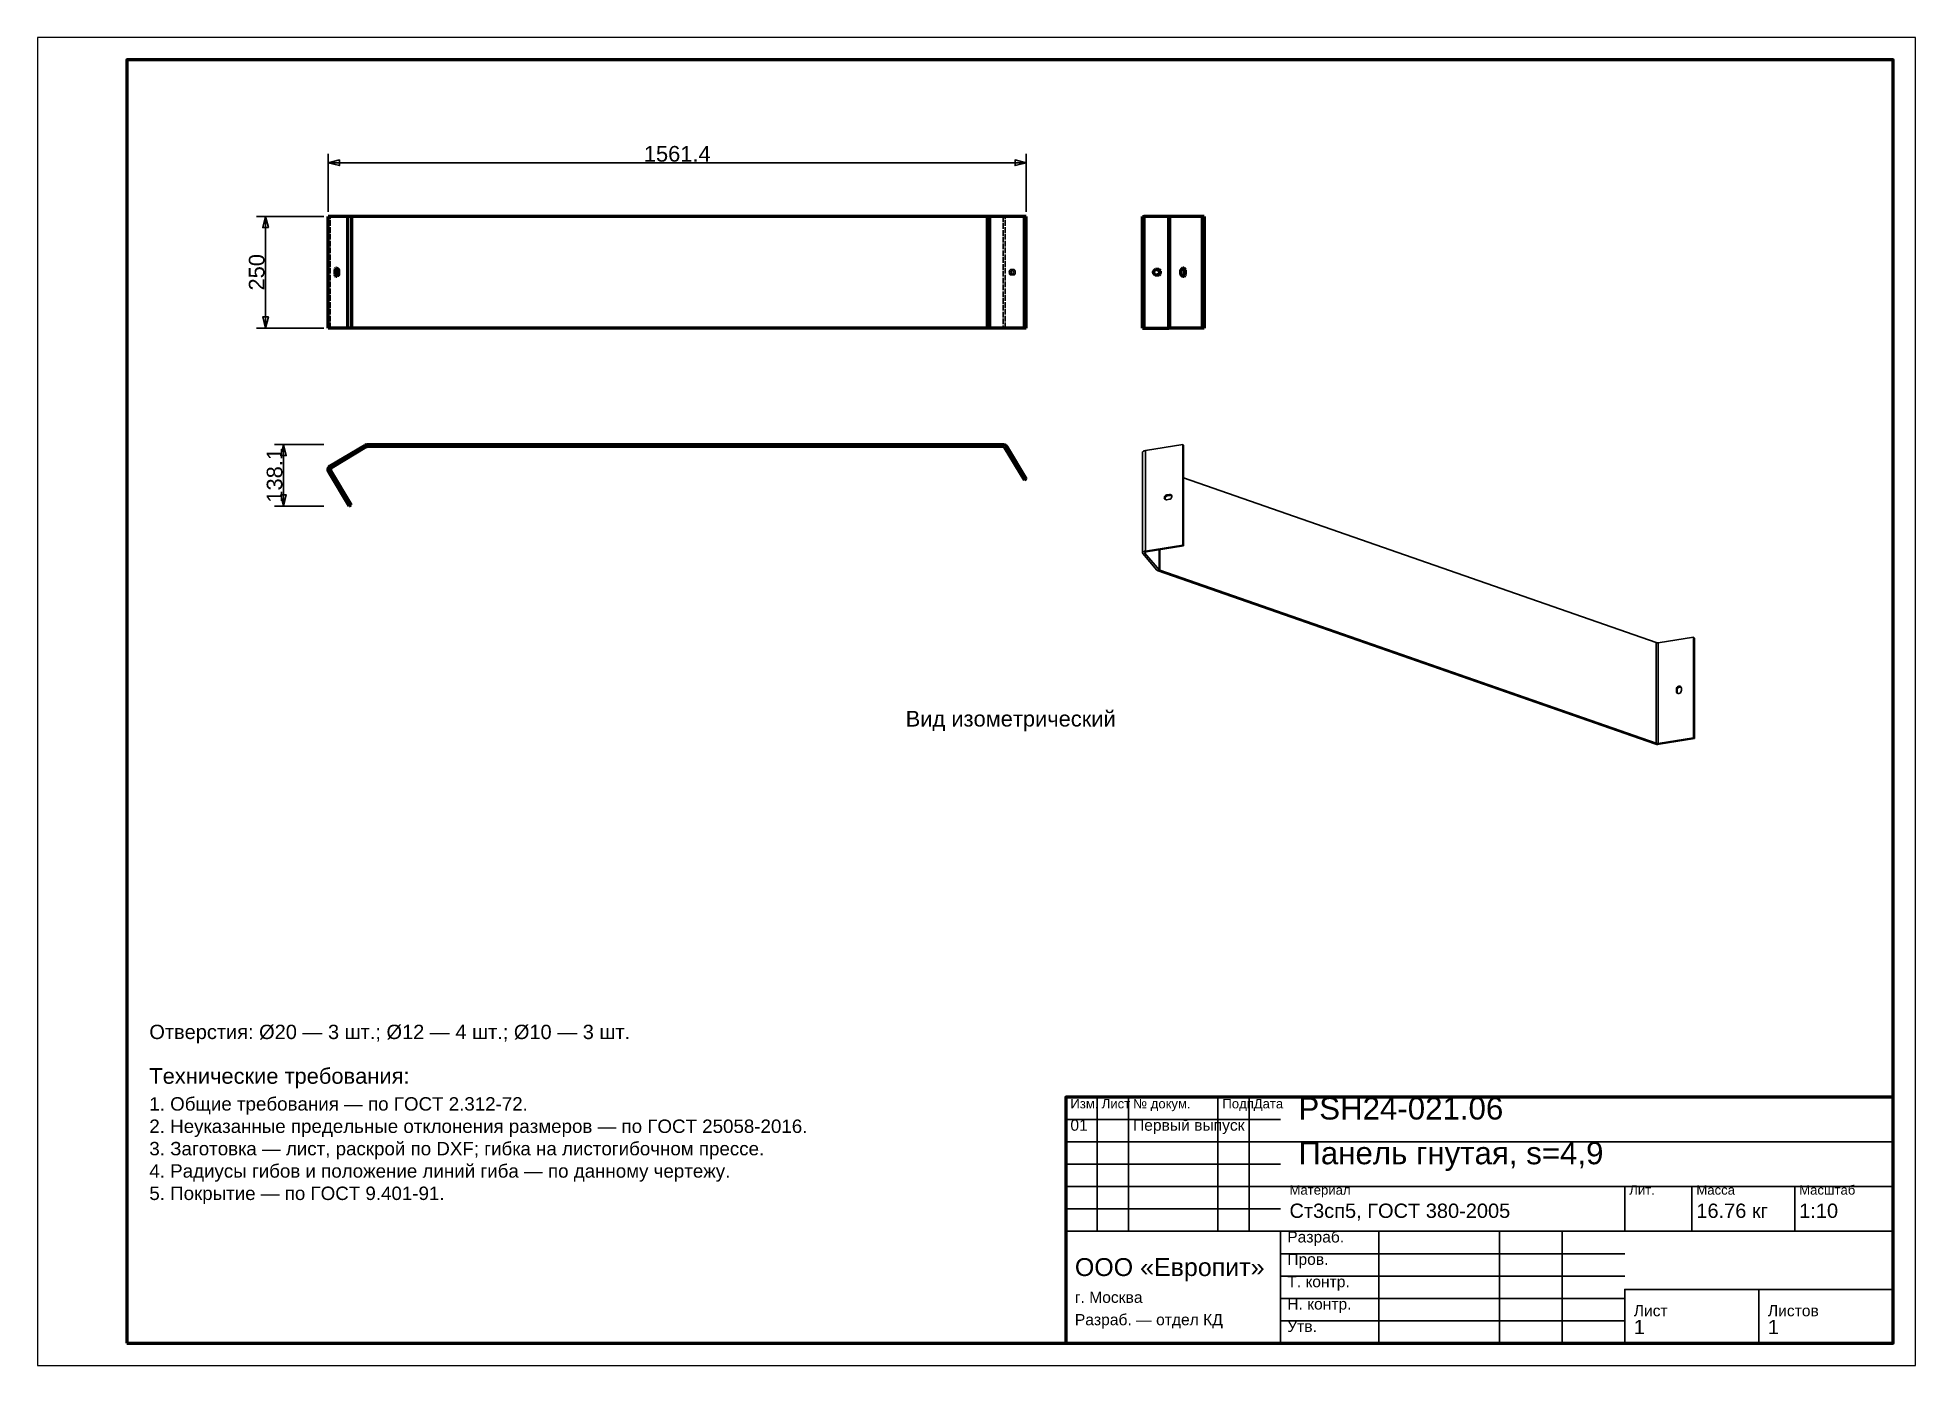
# Model space of a CAD drawing. Header units: millimetres. Extents: x 0 to 420, y 0 to 297.
import ezdxf
from ezdxf.enums import TextEntityAlignment as Align

# ---------------------------------------------------------------- set-up
doc = ezdxf.new("R2010")
doc.units = ezdxf.units.MM
doc.linetypes.add('DASHED', pattern=[1.524, 1.27, -0.254])
doc.styles.add('GOST', font='Arial')

msp = doc.modelspace()

# ---------------------------------------------------------------- linework, layer by layer
at = {"color": 7, "lineweight": 35}
for p, q in [((65, 258), (65, 271)), ((65, 269), (221.14, 269)), ((221.14, 258), (221.14, 271)), ((64, 257), (49, 257)), ((51, 232), (51, 257)), ((64, 232), (49, 232)), ((64, 206), (53, 206)), ((55, 192.19), (55, 206)), ((64, 192.19), (53, 192.19)), ((237, 30), (237, 60)), ((244, 30), (244, 60)), ((264, 30), (264, 60)), ((271, 30), (271, 60)), ((230, 55), (278, 55)), ((230, 50), (278, 50)), ((278, 50), (415, 50)), ((230, 45), (278, 45)), ((230, 40), (278, 40)), ((278, 40), (415, 40)), ((355, 30), (355, 40)), ((370, 30), (370, 40)), ((393, 30), (393, 40)), ((230, 35), (278, 35)), ((230, 30), (278, 30)), ((278, 30), (415, 30)), ((300, 5), (300, 30)), ((327, 5), (327, 30)), ((341, 5), (341, 30)), ((278, 25), (355, 25)), ((278, 20), (355, 20)), ((355, 17), (415, 17)), ((278, 15), (355, 15)), ((278, 10), (355, 10))]:
    msp.add_line(p, q, dxfattribs=at)
at = {"color": 1, "lineweight": 70}
for p, q in [((69.34, 257), (65, 257)), ((65, 232), (65, 257)), ((69.38, 257), (69.34, 257)), ((69.34, 257), (69.34, 232)), ((69.42, 257), (69.38, 257)), ((69.47, 257), (69.42, 257)), ((69.52, 257), (69.47, 257)), ((69.58, 257), (69.52, 257)), ((69.64, 257), (69.58, 257)), ((69.7, 257), (69.64, 257)), ((69.77, 257), (69.7, 257)), ((69.83, 257), (69.77, 257)), ((69.9, 257), (69.83, 257)), ((69.97, 257), (69.9, 257)), ((70.05, 257), (69.97, 257)), ((70.12, 257), (70.05, 257)), ((70.19, 257), (70.12, 257)), ((212.37, 257), (70.19, 257)), ((70.19, 257), (70.19, 232)), ((212.41, 257), (212.37, 257)), ((212.37, 257), (212.37, 232)), ((212.45, 257), (212.41, 257)), ((212.49, 257), (212.45, 257)), ((212.52, 257), (212.49, 257)), ((212.56, 257), (212.52, 257)), ((212.6, 257), (212.56, 257)), ((212.64, 257), (212.6, 257)), ((212.68, 257), (212.64, 257)), ((212.71, 257), (212.68, 257)), ((212.75, 257), (212.71, 257)), ((212.78, 257), (212.75, 257)), ((212.82, 257), (212.78, 257)), ((212.85, 257), (212.82, 257)), ((212.89, 257), (212.85, 257)), ((220.65, 257), (212.89, 257)), ((212.89, 257), (212.89, 232)), ((220.71, 257), (220.65, 257)), ((220.65, 257), (220.65, 232)), ((220.77, 257), (220.71, 257)), ((220.83, 257), (220.77, 257)), ((220.88, 257), (220.83, 257)), ((220.93, 257), (220.88, 257)), ((220.97, 257), (220.93, 257)), ((221.01, 257), (220.97, 257)), ((221.04, 257), (221.01, 257)), ((221.07, 257), (221.04, 257)), ((221.09, 257), (221.07, 257)), ((221.11, 257), (221.09, 257)), ((221.13, 257), (221.11, 257)), ((221.14, 257), (221.13, 257)), ((221.14, 257), (221.14, 257)), ((221.14, 232), (221.14, 257)), ((247.14, 257), (247.4, 257)), ((247.14, 232), (247.14, 257)), ((247.4, 257), (247.4, 232)), ((252.99, 257), (247.4, 257)), ((252.99, 232), (252.99, 257)), ((253.25, 257), (252.99, 257)), ((260.46, 257), (253.25, 257)), ((253.25, 232), (253.25, 257)), ((260.53, 257), (260.46, 257)), ((260.46, 257), (260.46, 232)), ((260.58, 257), (260.53, 257)), ((260.64, 257), (260.58, 257)), ((260.69, 257), (260.64, 257)), ((260.74, 257), (260.69, 257)), ((260.78, 257), (260.74, 257)), ((260.82, 257), (260.78, 257)), ((260.85, 257), (260.82, 257)), ((260.88, 257), (260.85, 257)), ((260.91, 257), (260.88, 257)), ((260.92, 257), (260.91, 257)), ((260.94, 257), (260.92, 257)), ((260.95, 257), (260.94, 257)), ((260.95, 257), (260.95, 257)), ((260.95, 257), (260.95, 232)), ((66.52, 245.03), (66.49, 244.8)), ((66.49, 244.8), (66.49, 244.2)), ((66.49, 244.8), (66.92, 244.8)), ((66.49, 244.2), (66.52, 243.97)), ((66.49, 244.2), (66.92, 244.2)), ((66.58, 245.22), (66.52, 245.03)), ((66.52, 243.97), (66.58, 243.78)), ((66.63, 245.3), (66.58, 245.22)), ((66.58, 243.78), (66.63, 243.7)), ((66.68, 245.35), (66.63, 245.3)), ((66.63, 243.7), (66.68, 243.65)), ((66.74, 245.39), (66.68, 245.35)), ((66.68, 243.65), (66.74, 243.61)), ((66.8, 245.4), (66.74, 245.39)), ((66.74, 243.61), (66.8, 243.6)), ((66.86, 245.39), (66.8, 245.4)), ((66.8, 243.6), (66.86, 243.61)), ((66.92, 245.35), (66.86, 245.39)), ((66.86, 243.61), (66.92, 243.65)), ((66.97, 245.3), (66.92, 245.35)), ((66.92, 244.8), (66.95, 245.03)), ((66.92, 244.2), (66.92, 244.8)), ((66.95, 243.97), (66.92, 244.2)), ((66.92, 243.65), (66.97, 243.7)), ((66.95, 245.03), (67.02, 245.23)), ((67.02, 243.77), (66.95, 243.97)), ((67.02, 245.22), (66.97, 245.3)), ((66.97, 243.7), (67.02, 243.78)), ((67.09, 245.03), (67.02, 245.22)), ((67.02, 243.78), (67.09, 243.97)), ((67.11, 244.8), (67.09, 245.03)), ((67.09, 243.97), (67.11, 244.2)), ((67.11, 244.2), (67.11, 244.8)), ((249.63, 244.62), (249.62, 244.5)), ((249.62, 244.5), (249.63, 244.38)), ((249.66, 244.73), (249.63, 244.62)), ((249.63, 244.38), (249.66, 244.27)), ((249.71, 244.83), (249.66, 244.73)), ((249.66, 244.27), (249.71, 244.17)), ((249.77, 244.92), (249.71, 244.83)), ((249.71, 244.17), (249.77, 244.08)), ((249.85, 245), (249.77, 244.92)), ((249.77, 244.08), (249.85, 244)), ((249.94, 245.05), (249.85, 245)), ((249.85, 244), (249.94, 243.95)), ((250.04, 245.09), (249.94, 245.05)), ((249.94, 243.95), (250.04, 243.91)), ((250.14, 245.1), (250.04, 245.09)), ((250.04, 243.91), (250.14, 243.9)), ((250.65, 245.1), (250.14, 245.1)), ((250.14, 243.9), (250.65, 243.9)), ((250.4, 245.1), (250.5, 245.09)), ((250.5, 243.91), (250.4, 243.9)), ((250.5, 245.09), (250.59, 245.05)), ((250.59, 243.95), (250.5, 243.91)), ((250.59, 245.05), (250.68, 245)), ((250.68, 244), (250.59, 243.95)), ((250.75, 245.09), (250.65, 245.1)), ((250.65, 243.9), (250.75, 243.91)), ((250.68, 245), (250.76, 244.92)), ((250.76, 244.08), (250.68, 244)), ((250.85, 245.05), (250.75, 245.09)), ((250.75, 243.91), (250.85, 243.95)), ((250.76, 244.92), (250.82, 244.83)), ((250.82, 244.17), (250.76, 244.08)), ((250.82, 244.83), (250.87, 244.73)), ((250.87, 244.27), (250.82, 244.17)), ((250.94, 245), (250.85, 245.05)), ((250.85, 243.95), (250.94, 244)), ((250.87, 244.73), (250.9, 244.62)), ((250.9, 244.38), (250.87, 244.27)), ((250.9, 244.62), (250.91, 244.5)), ((250.91, 244.5), (250.9, 244.38)), ((251.02, 244.92), (250.94, 245)), ((250.94, 244), (251.02, 244.08)), ((251.08, 244.83), (251.02, 244.92)), ((251.02, 244.08), (251.08, 244.17)), ((251.13, 244.73), (251.08, 244.83)), ((251.08, 244.17), (251.13, 244.27)), ((251.16, 244.62), (251.13, 244.73)), ((251.13, 244.27), (251.16, 244.38)), ((251.17, 244.5), (251.16, 244.62)), ((251.16, 244.38), (251.17, 244.5)), ((255.74, 244.92), (255.73, 244.8)), ((255.73, 244.8), (255.73, 244.2)), ((255.73, 244.2), (255.74, 244.08)), ((255.77, 245.03), (255.74, 244.92)), ((255.74, 244.08), (255.77, 243.97)), ((255.82, 245.13), (255.77, 245.03)), ((255.77, 243.97), (255.82, 243.87)), ((255.89, 245.22), (255.82, 245.13)), ((255.82, 243.87), (255.89, 243.78)), ((255.96, 245.3), (255.89, 245.22)), ((255.89, 243.78), (255.96, 243.7)), ((256.05, 245.35), (255.96, 245.3)), ((255.96, 243.7), (256.05, 243.65)), ((256.15, 245.39), (256.05, 245.35)), ((256.05, 243.65), (256.15, 243.61)), ((256.12, 245.38), (256.27, 245.3)), ((256.27, 243.7), (256.12, 243.62)), ((256.25, 245.4), (256.15, 245.39)), ((256.15, 243.61), (256.25, 243.6)), ((256.35, 245.39), (256.25, 245.4)), ((256.25, 243.6), (256.35, 243.61)), ((256.27, 245.3), (256.4, 245.17)), ((256.4, 243.83), (256.27, 243.7)), ((256.45, 245.35), (256.35, 245.39)), ((256.35, 243.61), (256.45, 243.65)), ((256.4, 245.17), (256.48, 244.99)), ((256.48, 244.01), (256.4, 243.83)), ((256.53, 245.3), (256.45, 245.35)), ((256.45, 243.65), (256.53, 243.7)), ((256.48, 244.99), (256.51, 244.8)), ((256.51, 244.2), (256.48, 244.01)), ((256.51, 244.8), (256.51, 244.2)), ((256.76, 244.8), (256.51, 244.8)), ((256.76, 244.2), (256.51, 244.2)), ((256.61, 245.22), (256.53, 245.3)), ((256.53, 243.7), (256.61, 243.78)), ((256.68, 245.13), (256.61, 245.22)), ((256.61, 243.78), (256.68, 243.87)), ((256.72, 245.03), (256.68, 245.13)), ((256.68, 243.87), (256.72, 243.97)), ((256.75, 244.92), (256.72, 245.03)), ((256.72, 243.97), (256.75, 244.08)), ((256.76, 244.8), (256.75, 244.92)), ((256.75, 244.08), (256.76, 244.2)), ((256.76, 244.2), (256.76, 244.8)), ((69.34, 232), (65, 232)), ((69.38, 232), (69.34, 232)), ((69.42, 232), (69.38, 232)), ((69.47, 232), (69.42, 232)), ((69.52, 232), (69.47, 232)), ((69.58, 232), (69.52, 232)), ((69.64, 232), (69.58, 232)), ((69.7, 232), (69.64, 232)), ((69.77, 232), (69.7, 232)), ((69.83, 232), (69.77, 232)), ((69.9, 232), (69.83, 232)), ((69.97, 232), (69.9, 232)), ((70.05, 232), (69.97, 232)), ((70.12, 232), (70.05, 232)), ((70.19, 232), (70.12, 232)), ((212.37, 232), (70.19, 232)), ((212.41, 232), (212.37, 232)), ((212.45, 232), (212.41, 232)), ((212.49, 232), (212.45, 232)), ((212.52, 232), (212.49, 232)), ((212.56, 232), (212.52, 232)), ((212.6, 232), (212.56, 232)), ((212.64, 232), (212.6, 232)), ((212.68, 232), (212.64, 232)), ((212.71, 232), (212.68, 232)), ((212.75, 232), (212.71, 232)), ((212.78, 232), (212.75, 232)), ((212.82, 232), (212.78, 232)), ((212.85, 232), (212.82, 232)), ((212.89, 232), (212.85, 232)), ((220.65, 232), (212.89, 232)), ((220.71, 232), (220.65, 232)), ((220.77, 232), (220.71, 232)), ((220.83, 232), (220.77, 232)), ((220.88, 232), (220.83, 232)), ((220.93, 232), (220.88, 232)), ((220.97, 232), (220.93, 232)), ((221.01, 232), (220.97, 232)), ((221.04, 232), (221.01, 232)), ((221.07, 232), (221.04, 232)), ((221.09, 232), (221.07, 232)), ((221.11, 232), (221.09, 232)), ((221.13, 232), (221.11, 232)), ((221.14, 232), (221.13, 232)), ((221.14, 232), (221.14, 232)), ((247.14, 232), (247.4, 232)), ((247.4, 232), (252.99, 232)), ((253.25, 232), (252.99, 232)), ((260.46, 232), (253.25, 232)), ((260.53, 232), (260.46, 232)), ((260.58, 232), (260.53, 232)), ((260.64, 232), (260.58, 232)), ((260.69, 232), (260.64, 232)), ((260.74, 232), (260.69, 232)), ((260.78, 232), (260.74, 232)), ((260.82, 232), (260.78, 232)), ((260.85, 232), (260.82, 232)), ((260.88, 232), (260.85, 232)), ((260.91, 232), (260.88, 232)), ((260.92, 232), (260.91, 232)), ((260.94, 232), (260.92, 232)), ((260.95, 232), (260.94, 232)), ((260.95, 232), (260.95, 232)), ((65.48, 201.19), (73.25, 205.86)), ((73.25, 205.86), (73.41, 205.94)), ((73.41, 205.94), (73.58, 205.98)), ((73.58, 205.98), (73.76, 206)), ((73.76, 206), (215.94, 206)), ((73.76, 205.5), (73.76, 206)), ((215.94, 206), (216.15, 205.98)), ((215.94, 205.5), (215.94, 206)), ((216.15, 205.98), (216.34, 205.92)), ((216.34, 205.92), (216.52, 205.82)), ((216.52, 205.82), (216.68, 205.68)), ((73.51, 205.43), (65.74, 200.76)), ((73.63, 205.48), (73.51, 205.43)), ((73.76, 205.5), (73.63, 205.48)), ((215.94, 205.5), (73.76, 205.5)), ((216.11, 205.47), (215.94, 205.5)), ((216.26, 205.39), (216.11, 205.47)), ((216.37, 205.26), (216.26, 205.39)), ((220.7, 198.04), (216.37, 205.26)), ((216.68, 205.68), (216.8, 205.52)), ((216.8, 205.52), (221.13, 198.3)), ((65, 200.46), (65.06, 200.68)), ((65, 200.24), (65, 200.46)), ((65.05, 200.02), (65, 200.24)), ((65.14, 199.82), (65.05, 200.02)), ((65.06, 200.68), (65.16, 200.88)), ((69.72, 192.19), (65.14, 199.82)), ((65.16, 200.88), (65.3, 201.05)), ((65.3, 201.05), (65.48, 201.19)), ((65.54, 200.53), (65.5, 200.38)), ((65.5, 200.38), (65.51, 200.22)), ((65.51, 200.22), (65.57, 200.08)), ((65.62, 200.66), (65.54, 200.53)), ((65.57, 200.08), (70.15, 192.45)), ((65.74, 200.76), (65.62, 200.66)), ((221.13, 198.3), (220.7, 198.04)), ((69.72, 192.19), (70.15, 192.45))]:
    msp.add_line(p, q, dxfattribs=at)
at = {"color": 5, "linetype": 'DASHED', "lineweight": 35}
for p, q in [((65, 257), (65.43, 257)), ((65.43, 257), (69.76, 257)), ((65.43, 232), (65.43, 257)), ((69.76, 257), (69.34, 257)), ((69.76, 257), (69.78, 257)), ((69.78, 257), (69.81, 257)), ((69.81, 257), (69.83, 257)), ((69.83, 257), (69.86, 257)), ((69.86, 257), (69.88, 257)), ((69.88, 257), (69.91, 257)), ((69.91, 257), (69.95, 257)), ((69.95, 257), (69.98, 257)), ((69.98, 257), (70.01, 257)), ((70.01, 257), (70.05, 257)), ((70.05, 257), (70.08, 257)), ((70.08, 257), (70.12, 257)), ((70.12, 257), (70.16, 257)), ((70.16, 257), (70.19, 257)), ((70.19, 257), (212.37, 257)), ((212.37, 257), (212.39, 257)), ((212.39, 257), (212.41, 257)), ((212.41, 257), (212.43, 257)), ((212.43, 257), (212.45, 257)), ((212.45, 257), (212.47, 257)), ((212.47, 257), (212.49, 257)), ((212.49, 257), (212.5, 257)), ((212.5, 257), (212.52, 257)), ((212.52, 257), (212.54, 257)), ((212.54, 257), (212.56, 257)), ((212.56, 257), (212.58, 257)), ((212.58, 257), (212.59, 257)), ((212.59, 257), (212.61, 257)), ((212.61, 257), (212.63, 257)), ((212.63, 257), (212.89, 257)), ((212.63, 257), (220.4, 257)), ((215.98, 257), (215.98, 232)), ((220.57, 257), (215.98, 257)), ((216.41, 257), (215.98, 257)), ((216.41, 257), (221, 257)), ((216.41, 232), (216.41, 257)), ((220.4, 257), (220.65, 257)), ((220.4, 257), (220.43, 257)), ((220.43, 257), (220.46, 257)), ((220.46, 257), (220.48, 257)), ((220.48, 257), (220.51, 257)), ((220.51, 257), (220.53, 257)), ((220.53, 257), (220.55, 257)), ((220.55, 257), (220.57, 257)), ((220.57, 257), (220.59, 257)), ((220.58, 257), (220.57, 257)), ((220.57, 257), (221, 257)), ((220.59, 257), (220.58, 257)), ((220.59, 257), (220.6, 257)), ((220.6, 257), (220.59, 257)), ((220.59, 257), (220.59, 257)), ((220.6, 257), (220.62, 257)), ((220.61, 257), (220.6, 257)), ((220.62, 257), (220.61, 257)), ((220.61, 257), (220.61, 257)), ((220.62, 257), (220.63, 257)), ((220.63, 257), (220.62, 257)), ((220.62, 257), (220.62, 257)), ((220.63, 257), (220.63, 257)), ((220.63, 257), (220.64, 257)), ((220.64, 257), (220.63, 257)), ((220.63, 257), (220.63, 257)), ((220.63, 257), (220.63, 257)), ((220.64, 257), (220.64, 257)), ((220.64, 257), (220.64, 257)), ((220.64, 257), (220.64, 257)), ((221, 257), (221.01, 257)), ((221.01, 257), (221.03, 257)), ((221.03, 257), (221.05, 257)), ((221.05, 257), (221.06, 257)), ((221.06, 257), (221.08, 257)), ((221.08, 257), (221.09, 257)), ((221.09, 257), (221.1, 257)), ((221.1, 257), (221.11, 257)), ((221.11, 257), (221.12, 257)), ((221.12, 257), (221.13, 257)), ((221.13, 257), (221.13, 257)), ((221.13, 257), (221.13, 257)), ((221.13, 257), (221.14, 257)), ((221.14, 257), (221.14, 257)), ((247.14, 257), (254.77, 257)), ((252.99, 257), (260.21, 257)), ((255.02, 257), (252.99, 257)), ((254.77, 257), (254.87, 257)), ((255.02, 257), (254.77, 257)), ((254.87, 257), (254.97, 257)), ((254.97, 257), (255.08, 257)), ((255.07, 257), (255.02, 257)), ((255.13, 257), (255.07, 257)), ((255.08, 257), (255.19, 257)), ((255.18, 257), (255.13, 257)), ((255.24, 257), (255.18, 257)), ((255.19, 257), (255.3, 257)), ((255.29, 257), (255.24, 257)), ((255.35, 257), (255.29, 257)), ((255.3, 257), (255.41, 257)), ((255.4, 257), (255.35, 257)), ((255.46, 257), (255.4, 257)), ((255.41, 257), (255.52, 257)), ((255.51, 257), (255.46, 257)), ((255.56, 257), (255.51, 257)), ((255.52, 257), (255.63, 257)), ((255.6, 257), (255.56, 257)), ((255.64, 257), (255.6, 257)), ((255.63, 257), (255.73, 257)), ((255.68, 257), (255.64, 257)), ((255.71, 257), (255.68, 257)), ((260.38, 257), (255.71, 257)), ((255.71, 257), (256.14, 257)), ((255.73, 257), (255.83, 257)), ((255.83, 257), (255.92, 257)), ((255.92, 257), (256, 257)), ((256, 257), (256.08, 257)), ((256.08, 257), (256.14, 257)), ((256.14, 257), (260.81, 257)), ((260.21, 257), (260.46, 257)), ((260.21, 257), (260.24, 257)), ((260.24, 257), (260.27, 257)), ((260.27, 257), (260.29, 257)), ((260.29, 257), (260.32, 257)), ((260.32, 257), (260.34, 257)), ((260.34, 257), (260.36, 257)), ((260.36, 257), (260.38, 257)), ((260.38, 257), (260.4, 257)), ((260.39, 257), (260.38, 257)), ((260.38, 257), (260.81, 257)), ((260.4, 257), (260.39, 257)), ((260.4, 257), (260.42, 257)), ((260.41, 257), (260.4, 257)), ((260.4, 257), (260.4, 257)), ((260.42, 257), (260.41, 257)), ((260.42, 257), (260.43, 257)), ((260.43, 257), (260.42, 257)), ((260.42, 257), (260.42, 257)), ((260.43, 257), (260.44, 257)), ((260.44, 257), (260.43, 257)), ((260.44, 257), (260.44, 257)), ((260.44, 257), (260.45, 257)), ((260.45, 257), (260.44, 257)), ((260.44, 257), (260.44, 257)), ((260.44, 257), (260.44, 257)), ((260.45, 257), (260.45, 257)), ((260.45, 257), (260.95, 257)), ((260.45, 232), (260.45, 257)), ((260.45, 232), (260.45, 257)), ((260.45, 257), (260.95, 257)), ((260.45, 257), (260.45, 257)), ((260.45, 257), (260.45, 257)), ((260.45, 257), (260.45, 257)), ((260.81, 257), (260.83, 257)), ((260.83, 257), (260.84, 257)), ((260.84, 257), (260.86, 257)), ((260.86, 257), (260.87, 257)), ((260.87, 257), (260.89, 257)), ((260.89, 257), (260.9, 257)), ((260.9, 257), (260.91, 257)), ((260.91, 257), (260.92, 257)), ((260.92, 257), (260.93, 257)), ((260.93, 257), (260.94, 257)), ((260.94, 257), (260.94, 257)), ((260.94, 257), (260.95, 257)), ((260.95, 257), (260.95, 232)), ((260.95, 257), (260.95, 257)), ((260.95, 257), (260.95, 257)), ((67.02, 245.23), (67.06, 245.3)), ((67.06, 243.7), (67.02, 243.77)), ((67.06, 245.3), (67.12, 245.36)), ((67.12, 243.64), (67.06, 243.7)), ((67.12, 245.36), (67.17, 245.39)), ((67.17, 243.61), (67.12, 243.64)), ((67.17, 245.39), (67.23, 245.4)), ((67.23, 243.6), (67.17, 243.61)), ((67.23, 245.4), (67.29, 245.39)), ((67.29, 243.61), (67.23, 243.6)), ((67.29, 245.39), (67.35, 245.35)), ((67.35, 243.65), (67.29, 243.61)), ((67.35, 245.35), (67.4, 245.3)), ((67.4, 243.7), (67.35, 243.65)), ((67.4, 245.3), (67.45, 245.22)), ((67.45, 243.78), (67.4, 243.7)), ((67.45, 245.22), (67.52, 245.03)), ((67.52, 243.97), (67.45, 243.78)), ((67.52, 245.03), (67.54, 244.8)), ((67.54, 244.2), (67.52, 243.97)), ((67.54, 244.8), (67.54, 244.2)), ((217.35, 244.73), (217.32, 244.5)), ((217.32, 244.5), (217.35, 244.27)), ((217.41, 244.92), (217.35, 244.73)), ((217.35, 244.27), (217.41, 244.08)), ((217.46, 245), (217.41, 244.92)), ((217.41, 244.08), (217.46, 244)), ((217.51, 245.05), (217.46, 245)), ((217.46, 244), (217.51, 243.95)), ((217.57, 245.09), (217.51, 245.05)), ((217.51, 243.95), (217.57, 243.91)), ((217.63, 245.1), (217.57, 245.09)), ((217.57, 243.91), (217.63, 243.9)), ((218.06, 245.1), (217.63, 245.1)), ((217.94, 245.1), (217.63, 245.1)), ((218.06, 243.9), (217.63, 243.9)), ((217.63, 243.9), (217.94, 243.9)), ((217.75, 244.5), (217.77, 244.73)), ((217.77, 244.27), (217.75, 244.5)), ((217.77, 244.73), (217.84, 244.92)), ((217.84, 244.08), (217.77, 244.27)), ((217.84, 244.92), (217.89, 245)), ((217.89, 244), (217.84, 244.08)), ((217.89, 245), (217.94, 245.05)), ((217.94, 243.95), (217.89, 244)), ((218, 245.09), (217.94, 245.1)), ((218.37, 245.1), (217.94, 245.1)), ((217.94, 245.05), (218, 245.09)), ((218, 243.91), (217.94, 243.95)), ((217.94, 243.9), (218, 243.91)), ((218.37, 243.9), (217.94, 243.9)), ((218, 245.09), (218.06, 245.1)), ((218.06, 245.05), (218, 245.09)), ((218, 243.91), (218.06, 243.95)), ((218.06, 243.9), (218, 243.91)), ((218.06, 245.1), (218.37, 245.1)), ((218.11, 245), (218.06, 245.05)), ((218.06, 243.95), (218.11, 244)), ((218.37, 243.9), (218.06, 243.9)), ((218.16, 244.92), (218.11, 245)), ((218.11, 244), (218.16, 244.08)), ((218.23, 244.73), (218.16, 244.92)), ((218.16, 244.08), (218.23, 244.27)), ((218.25, 244.5), (218.23, 244.73)), ((218.23, 244.27), (218.25, 244.5)), ((218.37, 245.1), (218.43, 245.09)), ((218.43, 243.91), (218.37, 243.9)), ((218.43, 245.09), (218.49, 245.05)), ((218.49, 243.95), (218.43, 243.91)), ((218.49, 245.05), (218.54, 245)), ((218.54, 244), (218.49, 243.95)), ((218.54, 245), (218.59, 244.92)), ((218.59, 244.08), (218.54, 244)), ((218.59, 244.92), (218.65, 244.73)), ((218.65, 244.27), (218.59, 244.08)), ((218.65, 244.73), (218.68, 244.5)), ((218.68, 244.5), (218.65, 244.27)), ((249.37, 244.5), (249.38, 244.62)), ((249.38, 244.38), (249.37, 244.5)), ((249.38, 244.62), (249.41, 244.73)), ((249.41, 244.27), (249.38, 244.38)), ((249.41, 244.73), (249.45, 244.83)), ((249.45, 244.17), (249.41, 244.27)), ((249.45, 244.83), (249.52, 244.92)), ((249.52, 244.08), (249.45, 244.17)), ((249.52, 244.92), (249.6, 245)), ((249.6, 244), (249.52, 244.08)), ((249.6, 245), (249.68, 245.05)), ((249.68, 243.95), (249.6, 244)), ((249.68, 245.05), (249.78, 245.09)), ((249.78, 243.91), (249.68, 243.95)), ((249.78, 245.09), (249.88, 245.1)), ((249.88, 243.9), (249.78, 243.91)), ((249.88, 245.1), (250.14, 245.1)), ((249.88, 245.1), (250.4, 245.1)), ((249.88, 243.9), (250.14, 243.9)), ((250.4, 243.9), (249.88, 243.9)), ((250.4, 245.1), (250.65, 245.1)), ((250.4, 243.9), (250.65, 243.9)), ((255.48, 244.8), (255.49, 244.92)), ((255.48, 244.2), (255.48, 244.8)), ((255.49, 244.08), (255.48, 244.2)), ((255.49, 244.92), (255.52, 245.03)), ((255.52, 243.97), (255.49, 244.08)), ((255.52, 245.03), (255.56, 245.13)), ((255.56, 243.87), (255.52, 243.97)), ((255.56, 245.13), (255.63, 245.22)), ((255.63, 243.78), (255.56, 243.87)), ((255.63, 245.22), (255.71, 245.3)), ((255.71, 243.7), (255.63, 243.78)), ((255.71, 245.3), (255.79, 245.35)), ((255.79, 243.65), (255.71, 243.7)), ((255.79, 245.35), (255.89, 245.39)), ((255.89, 243.61), (255.79, 243.65)), ((255.89, 245.39), (255.99, 245.4)), ((255.99, 243.6), (255.89, 243.61)), ((255.99, 245.4), (256.12, 245.38)), ((256.12, 243.62), (255.99, 243.6)), ((65, 232), (65.43, 232)), ((69.76, 232), (65.43, 232)), ((69.34, 232), (69.76, 232)), ((69.78, 232), (69.76, 232)), ((69.81, 232), (69.78, 232)), ((69.83, 232), (69.81, 232)), ((69.86, 232), (69.83, 232)), ((69.88, 232), (69.86, 232)), ((69.91, 232), (69.88, 232)), ((69.95, 232), (69.91, 232)), ((69.98, 232), (69.95, 232)), ((70.01, 232), (69.98, 232)), ((70.05, 232), (70.01, 232)), ((70.08, 232), (70.05, 232)), ((70.12, 232), (70.08, 232)), ((70.16, 232), (70.12, 232)), ((70.19, 232), (70.16, 232)), ((212.37, 232), (70.19, 232)), ((212.39, 232), (212.37, 232)), ((212.41, 232), (212.39, 232)), ((212.43, 232), (212.41, 232)), ((212.45, 232), (212.43, 232)), ((212.47, 232), (212.45, 232)), ((212.49, 232), (212.47, 232)), ((212.5, 232), (212.49, 232)), ((212.52, 232), (212.5, 232)), ((212.54, 232), (212.52, 232)), ((212.56, 232), (212.54, 232)), ((212.58, 232), (212.56, 232)), ((212.59, 232), (212.58, 232)), ((212.61, 232), (212.59, 232)), ((212.63, 232), (212.61, 232)), ((220.4, 232), (212.63, 232)), ((212.89, 232), (212.63, 232)), ((215.98, 232), (220.57, 232)), ((216.41, 232), (215.98, 232)), ((216.41, 232), (221, 232)), ((220.65, 232), (220.4, 232)), ((220.43, 232), (220.4, 232)), ((220.46, 232), (220.43, 232)), ((220.48, 232), (220.46, 232)), ((220.51, 232), (220.48, 232)), ((220.53, 232), (220.51, 232)), ((220.55, 232), (220.53, 232)), ((220.57, 232), (220.55, 232)), ((221, 232), (220.57, 232)), ((220.57, 232), (220.58, 232)), ((220.59, 232), (220.57, 232)), ((220.58, 232), (220.59, 232)), ((220.59, 232), (220.59, 232)), ((220.59, 232), (220.6, 232)), ((220.6, 232), (220.59, 232)), ((220.6, 232), (220.61, 232)), ((220.62, 232), (220.6, 232)), ((220.61, 232), (220.61, 232)), ((220.61, 232), (220.62, 232)), ((220.62, 232), (220.62, 232)), ((220.62, 232), (220.63, 232)), ((220.63, 232), (220.62, 232)), ((220.63, 232), (220.63, 232)), ((220.63, 232), (220.63, 232)), ((220.63, 232), (220.64, 232)), ((220.64, 232), (220.63, 232)), ((220.63, 232), (220.63, 232)), ((220.64, 232), (220.64, 232)), ((220.64, 232), (220.64, 232)), ((220.64, 232), (220.64, 232)), ((221, 232), (221.01, 232)), ((221.01, 232), (221.03, 232)), ((221.03, 232), (221.05, 232)), ((221.05, 232), (221.06, 232)), ((221.06, 232), (221.08, 232)), ((221.08, 232), (221.09, 232)), ((221.09, 232), (221.1, 232)), ((221.1, 232), (221.11, 232)), ((221.11, 232), (221.12, 232)), ((221.12, 232), (221.13, 232)), ((221.13, 232), (221.13, 232)), ((221.13, 232), (221.13, 232)), ((221.13, 232), (221.14, 232)), ((221.14, 232), (221.14, 232)), ((247.14, 232), (254.77, 232)), ((260.21, 232), (252.99, 232)), ((252.99, 232), (255.02, 232)), ((254.77, 232), (254.87, 232)), ((254.77, 232), (255.02, 232)), ((254.87, 232), (254.97, 232)), ((254.97, 232), (255.08, 232)), ((255.02, 232), (255.07, 232)), ((255.07, 232), (255.13, 232)), ((255.08, 232), (255.19, 232)), ((255.13, 232), (255.18, 232)), ((255.18, 232), (255.24, 232)), ((255.19, 232), (255.3, 232)), ((255.24, 232), (255.29, 232)), ((255.29, 232), (255.35, 232)), ((255.3, 232), (255.41, 232)), ((255.35, 232), (255.4, 232)), ((255.4, 232), (255.46, 232)), ((255.41, 232), (255.52, 232)), ((255.46, 232), (255.51, 232)), ((255.51, 232), (255.56, 232)), ((255.52, 232), (255.63, 232)), ((255.56, 232), (255.6, 232)), ((255.6, 232), (255.64, 232)), ((255.63, 232), (255.73, 232)), ((255.64, 232), (255.68, 232)), ((255.68, 232), (255.71, 232)), ((255.71, 232), (260.38, 232)), ((256.14, 232), (255.71, 232)), ((255.73, 232), (255.83, 232)), ((255.83, 232), (255.92, 232)), ((255.92, 232), (256, 232)), ((256, 232), (256.08, 232)), ((256.08, 232), (256.14, 232)), ((256.14, 232), (260.81, 232)), ((260.46, 232), (260.21, 232)), ((260.24, 232), (260.21, 232)), ((260.27, 232), (260.24, 232)), ((260.29, 232), (260.27, 232)), ((260.32, 232), (260.29, 232)), ((260.34, 232), (260.32, 232)), ((260.36, 232), (260.34, 232)), ((260.38, 232), (260.36, 232)), ((260.4, 232), (260.38, 232)), ((260.81, 232), (260.38, 232)), ((260.38, 232), (260.39, 232)), ((260.39, 232), (260.4, 232)), ((260.42, 232), (260.4, 232)), ((260.4, 232), (260.4, 232)), ((260.4, 232), (260.41, 232)), ((260.41, 232), (260.42, 232)), ((260.43, 232), (260.42, 232)), ((260.42, 232), (260.42, 232)), ((260.42, 232), (260.43, 232)), ((260.44, 232), (260.43, 232)), ((260.43, 232), (260.44, 232)), ((260.45, 232), (260.44, 232)), ((260.44, 232), (260.44, 232)), ((260.44, 232), (260.44, 232)), ((260.44, 232), (260.44, 232)), ((260.44, 232), (260.45, 232)), ((260.95, 232), (260.45, 232)), ((260.95, 232), (260.45, 232)), ((260.45, 232), (260.45, 232)), ((260.45, 232), (260.45, 232)), ((260.45, 232), (260.45, 232)), ((260.45, 232), (260.45, 232)), ((260.81, 232), (260.83, 232)), ((260.83, 232), (260.84, 232)), ((260.84, 232), (260.86, 232)), ((260.86, 232), (260.87, 232)), ((260.87, 232), (260.89, 232)), ((260.89, 232), (260.9, 232)), ((260.9, 232), (260.91, 232)), ((260.91, 232), (260.92, 232)), ((260.92, 232), (260.93, 232)), ((260.93, 232), (260.94, 232)), ((260.94, 232), (260.94, 232)), ((260.94, 232), (260.95, 232)), ((260.95, 232), (260.95, 232)), ((260.95, 232), (260.95, 232)), ((65.48, 201.19), (73.25, 205.86)), ((73.25, 205.86), (73.41, 205.94)), ((73.41, 205.94), (73.58, 205.98)), ((73.58, 205.98), (73.76, 206)), ((73.76, 206), (215.94, 206)), ((215.94, 206), (216.15, 205.98)), ((216.15, 205.98), (216.34, 205.92)), ((216.34, 205.92), (216.52, 205.82)), ((216.52, 205.82), (216.68, 205.68)), ((65.74, 200.76), (73.51, 205.43)), ((73.51, 205.43), (73.63, 205.48)), ((73.63, 205.48), (73.76, 205.5)), ((73.76, 205.5), (215.94, 205.5)), ((215.94, 205.5), (216.11, 205.47)), ((216.11, 205.47), (216.26, 205.39)), ((216.26, 205.39), (216.37, 205.26)), ((216.37, 205.26), (220.7, 198.04)), ((216.68, 205.68), (216.8, 205.52)), ((216.8, 205.52), (221.13, 198.3)), ((219.02, 201.81), (218.59, 201.56)), ((219.02, 201.81), (218.59, 201.56)), ((219.03, 201.8), (219.02, 201.81)), ((219.02, 201.81), (219.03, 201.8)), ((219.05, 201.76), (219.03, 201.8)), ((219.03, 201.8), (219.05, 201.76)), ((219.09, 201.7), (219.05, 201.76)), ((219.05, 201.76), (219.09, 201.7)), ((219.14, 201.62), (219.09, 201.7)), ((219.09, 201.7), (219.14, 201.62)), ((219.2, 201.52), (219.14, 201.62)), ((219.14, 201.62), (219.2, 201.52)), ((65, 200.46), (65.06, 200.68)), ((65, 200.24), (65, 200.46)), ((65.05, 200.02), (65, 200.24)), ((65.14, 199.82), (65.05, 200.02)), ((65.06, 200.68), (65.16, 200.88)), ((69.72, 192.19), (65.14, 199.82)), ((65.16, 200.88), (65.3, 201.05)), ((65.3, 201.05), (65.48, 201.19)), ((65.5, 200.38), (65.54, 200.53)), ((65.51, 200.22), (65.5, 200.38)), ((65.57, 200.08), (65.51, 200.22)), ((65.54, 200.53), (65.62, 200.66)), ((70.15, 192.45), (65.57, 200.08)), ((65.62, 200.66), (65.74, 200.76)), ((218.59, 201.56), (218.6, 201.54)), ((218.6, 201.54), (218.59, 201.56)), ((218.6, 201.54), (218.62, 201.51)), ((218.62, 201.51), (218.6, 201.54)), ((218.62, 201.51), (218.66, 201.44)), ((218.66, 201.44), (218.62, 201.51)), ((218.66, 201.44), (218.71, 201.36)), ((218.71, 201.36), (218.66, 201.44)), ((218.71, 201.36), (218.77, 201.27)), ((218.77, 201.27), (218.71, 201.36)), ((218.77, 201.27), (218.83, 201.16)), ((218.83, 201.16), (218.77, 201.27)), ((218.83, 201.16), (218.9, 201.04)), ((218.9, 201.04), (218.83, 201.16)), ((218.9, 201.04), (218.97, 200.93)), ((218.97, 200.93), (218.9, 201.04)), ((218.97, 200.93), (219.04, 200.82)), ((219.04, 200.82), (218.97, 200.93)), ((219.04, 200.82), (219.1, 200.72)), ((219.1, 200.72), (219.04, 200.82)), ((219.1, 200.72), (219.14, 200.64)), ((219.14, 200.64), (219.1, 200.72)), ((219.14, 200.64), (219.18, 200.58)), ((219.18, 200.58), (219.14, 200.64)), ((219.18, 200.58), (219.2, 200.54)), ((219.2, 200.54), (219.18, 200.58)), ((219.26, 201.41), (219.2, 201.52)), ((219.2, 201.52), (219.26, 201.41)), ((219.2, 200.54), (219.21, 200.53)), ((219.21, 200.53), (219.2, 200.54)), ((219.64, 200.79), (219.21, 200.53)), ((219.64, 200.79), (219.21, 200.53)), ((219.33, 201.3), (219.26, 201.41)), ((219.26, 201.41), (219.33, 201.3)), ((219.4, 201.19), (219.33, 201.3)), ((219.33, 201.3), (219.4, 201.19)), ((219.47, 201.08), (219.4, 201.19)), ((219.4, 201.19), (219.47, 201.08)), ((219.52, 200.98), (219.47, 201.08)), ((219.47, 201.08), (219.52, 200.98)), ((219.57, 200.9), (219.52, 200.98)), ((219.52, 200.98), (219.57, 200.9)), ((219.61, 200.84), (219.57, 200.9)), ((219.57, 200.9), (219.61, 200.84)), ((219.63, 200.8), (219.61, 200.84)), ((219.61, 200.84), (219.63, 200.8)), ((219.64, 200.79), (219.63, 200.8)), ((219.63, 200.8), (219.64, 200.79)), ((221.13, 198.3), (220.7, 198.04)), ((67.46, 195.95), (67.46, 195.96)), ((67.46, 195.96), (67.46, 195.96)), ((67.46, 195.96), (67.46, 195.96)), ((67.46, 195.96), (67.46, 195.95)), ((67.47, 195.93), (67.46, 195.95)), ((67.46, 195.95), (67.47, 195.93)), ((67.49, 195.91), (67.47, 195.93)), ((67.47, 195.93), (67.49, 195.91)), ((67.5, 195.88), (67.49, 195.91)), ((67.49, 195.91), (67.5, 195.88)), ((67.52, 195.85), (67.5, 195.88)), ((67.5, 195.88), (67.52, 195.85)), ((67.55, 195.81), (67.52, 195.85)), ((67.52, 195.85), (67.55, 195.81)), ((67.57, 195.77), (67.55, 195.81)), ((67.55, 195.81), (67.57, 195.77)), ((67.6, 195.72), (67.57, 195.77)), ((67.57, 195.77), (67.6, 195.72)), ((67.63, 195.67), (67.6, 195.72)), ((67.6, 195.72), (67.63, 195.67)), ((67.66, 195.62), (67.63, 195.67)), ((67.63, 195.67), (67.66, 195.62)), ((67.7, 195.56), (67.66, 195.62)), ((67.66, 195.62), (67.7, 195.56)), ((67.73, 195.5), (67.7, 195.56)), ((67.7, 195.56), (67.73, 195.5)), ((67.77, 195.45), (67.73, 195.5)), ((67.73, 195.5), (67.77, 195.45)), ((67.77, 195.45), (68.07, 194.93)), ((68.07, 194.93), (67.77, 195.45)), ((67.89, 196.22), (67.88, 196.22)), ((67.88, 196.22), (67.89, 196.22)), ((67.89, 196.21), (67.89, 196.22)), ((67.89, 196.22), (67.89, 196.21)), ((67.9, 196.19), (67.89, 196.21)), ((67.89, 196.21), (67.9, 196.19)), ((67.92, 196.17), (67.9, 196.19)), ((67.9, 196.19), (67.92, 196.17)), ((67.93, 196.14), (67.92, 196.17)), ((67.92, 196.17), (67.93, 196.14)), ((67.95, 196.11), (67.93, 196.14)), ((67.93, 196.14), (67.95, 196.11)), ((67.98, 196.07), (67.95, 196.11)), ((67.95, 196.11), (67.98, 196.07)), ((68, 196.02), (67.98, 196.07)), ((67.98, 196.07), (68, 196.02)), ((68.03, 195.98), (68, 196.02)), ((68, 196.02), (68.03, 195.98)), ((68.06, 195.93), (68.03, 195.98)), ((68.03, 195.98), (68.06, 195.93)), ((68.09, 195.87), (68.06, 195.93)), ((68.06, 195.93), (68.09, 195.87)), ((68.07, 194.93), (68.11, 194.87)), ((68.11, 194.87), (68.07, 194.93)), ((68.13, 195.82), (68.09, 195.87)), ((68.09, 195.87), (68.13, 195.82)), ((68.11, 194.87), (68.14, 194.82)), ((68.14, 194.82), (68.11, 194.87)), ((68.16, 195.76), (68.13, 195.82)), ((68.13, 195.82), (68.16, 195.76)), ((68.14, 194.82), (68.18, 194.76)), ((68.18, 194.76), (68.14, 194.82)), ((68.19, 195.7), (68.16, 195.76)), ((68.16, 195.76), (68.19, 195.7)), ((68.18, 194.76), (68.21, 194.71)), ((68.21, 194.71), (68.18, 194.76)), ((68.5, 195.19), (68.19, 195.7)), ((68.19, 195.7), (68.5, 195.19)), ((68.21, 194.71), (68.24, 194.66)), ((68.24, 194.66), (68.21, 194.71)), ((68.24, 194.66), (68.27, 194.61)), ((68.27, 194.61), (68.24, 194.66)), ((68.27, 194.61), (68.29, 194.57)), ((68.29, 194.57), (68.27, 194.61)), ((68.29, 194.57), (68.32, 194.53)), ((68.32, 194.53), (68.29, 194.57)), ((68.32, 194.53), (68.34, 194.5)), ((68.34, 194.5), (68.32, 194.53)), ((68.34, 194.5), (68.35, 194.47)), ((68.35, 194.47), (68.34, 194.5)), ((68.35, 194.47), (68.37, 194.45)), ((68.37, 194.45), (68.35, 194.47)), ((68.37, 194.45), (68.38, 194.43)), ((68.38, 194.43), (68.37, 194.45)), ((68.38, 194.43), (68.38, 194.42)), ((68.38, 194.42), (68.38, 194.43)), ((68.38, 194.42), (68.38, 194.42)), ((68.38, 194.42), (68.38, 194.42)), ((68.5, 195.19), (68.54, 195.13)), ((68.54, 195.13), (68.5, 195.19)), ((68.54, 195.13), (68.57, 195.08)), ((68.57, 195.08), (68.54, 195.13)), ((68.57, 195.08), (68.6, 195.02)), ((68.6, 195.02), (68.57, 195.08)), ((68.6, 195.02), (68.64, 194.97)), ((68.64, 194.97), (68.6, 195.02)), ((68.64, 194.97), (68.67, 194.92)), ((68.67, 194.92), (68.64, 194.97)), ((68.67, 194.92), (68.7, 194.87)), ((68.7, 194.87), (68.67, 194.92)), ((68.7, 194.87), (68.72, 194.83)), ((68.72, 194.83), (68.7, 194.87)), ((68.72, 194.83), (68.74, 194.79)), ((68.74, 194.79), (68.72, 194.83)), ((68.74, 194.79), (68.76, 194.75)), ((68.76, 194.75), (68.74, 194.79)), ((68.76, 194.75), (68.78, 194.73)), ((68.78, 194.73), (68.76, 194.75)), ((68.78, 194.73), (68.79, 194.7)), ((68.79, 194.7), (68.78, 194.73)), ((68.79, 194.7), (68.8, 194.69)), ((68.8, 194.69), (68.79, 194.7)), ((68.8, 194.69), (68.81, 194.68)), ((68.81, 194.68), (68.8, 194.69)), ((68.81, 194.68), (68.81, 194.68)), ((68.81, 194.68), (68.81, 194.68)), ((69.72, 192.19), (70.15, 192.45))]:
    msp.add_line(p, q, dxfattribs=at)
at = {"color": 1, "lineweight": 35}
for p, q in [((256.14, 206), (247.79, 204.65)), ((256.14, 206), (256.31, 205.8)), ((256.14, 183.5), (256.14, 206)), ((247.15, 204.31), (247.14, 204.24)), ((247.14, 181.74), (247.14, 204.24)), ((247.18, 204.37), (247.15, 204.31)), ((247.24, 204.44), (247.18, 204.37)), ((247.32, 204.49), (247.24, 204.44)), ((247.53, 204.59), (247.32, 204.49)), ((247.79, 204.65), (247.53, 204.59)), ((247.79, 204.65), (247.79, 182.15)), ((256.31, 205.8), (256.31, 183.29)), ((362, 161.67), (256.31, 198.51)), ((252.02, 194.19), (252.01, 194.04)), ((252.01, 194.04), (252.04, 193.9)), ((252.07, 194.34), (252.02, 194.19)), ((252.04, 193.9), (252.12, 193.78)), ((252.16, 194.47), (252.07, 194.34)), ((252.12, 193.78), (252.21, 193.71)), ((252.28, 194.59), (252.16, 194.47)), ((252.19, 193.95), (252.22, 194.08)), ((252.19, 193.82), (252.19, 193.95)), ((252.22, 193.7), (252.19, 193.82)), ((252.21, 193.71), (252.32, 193.65)), ((252.22, 194.08), (252.28, 194.2)), ((252.42, 194.67), (252.28, 194.59)), ((252.28, 194.2), (252.37, 194.31)), ((252.32, 193.65), (252.44, 193.63)), ((252.37, 194.31), (252.49, 194.41)), ((252.57, 194.71), (252.42, 194.67)), ((252.44, 193.63), (252.57, 193.63)), ((252.49, 194.41), (252.61, 194.47)), ((253.13, 194.8), (252.57, 194.71)), ((252.57, 194.71), (252.75, 194.51)), ((252.57, 193.63), (253.13, 193.72)), ((252.61, 194.47), (252.75, 194.51)), ((252.75, 194.51), (253.31, 194.6)), ((253.27, 194.81), (253.13, 194.8)), ((253.13, 194.8), (253.31, 194.6)), ((253.13, 193.72), (253.29, 193.77)), ((253.39, 194.79), (253.27, 194.81)), ((253.29, 193.77), (253.43, 193.85)), ((253.31, 194.6), (253.5, 194.6)), ((253.5, 194.73), (253.39, 194.79)), ((253.43, 193.85), (253.55, 193.96)), ((253.59, 194.65), (253.5, 194.73)), ((253.5, 194.6), (253.58, 194.58)), ((253.55, 193.96), (253.64, 194.1)), ((253.58, 194.58), (253.66, 194.54)), ((253.66, 194.53), (253.59, 194.65)), ((253.64, 194.1), (253.69, 194.25)), ((253.7, 194.4), (253.66, 194.53)), ((253.69, 194.25), (253.7, 194.4)), ((247.15, 181.81), (247.14, 181.74)), ((247.14, 181.74), (247.15, 181.66)), ((247.18, 181.87), (247.15, 181.81)), ((247.15, 181.66), (247.2, 181.59)), ((247.24, 181.93), (247.18, 181.87)), ((247.2, 181.59), (250.35, 177.89)), ((247.32, 181.99), (247.24, 181.93)), ((247.53, 182.09), (247.32, 181.99)), ((247.79, 182.15), (247.53, 182.09)), ((247.66, 181.81), (247.64, 181.74)), ((247.64, 181.74), (247.67, 181.67)), ((247.73, 181.87), (247.66, 181.81)), ((247.67, 181.67), (247.67, 181.82)), ((247.67, 181.67), (250.82, 177.96)), ((247.83, 181.91), (247.73, 181.87)), ((256.14, 183.5), (247.79, 182.15)), ((247.96, 181.95), (247.83, 181.91)), ((256.31, 183.29), (247.96, 181.95)), ((250.82, 177.96), (250.82, 182.41)), ((250.98, 177.87), (250.98, 182.43)), ((256.14, 183.5), (256.31, 183.29)), ((250.35, 177.89), (250.48, 177.78)), ((250.48, 177.78), (250.66, 177.7)), ((250.66, 177.7), (250.98, 177.87)), ((250.66, 177.7), (361.69, 139)), ((250.82, 177.96), (250.88, 177.91)), ((250.88, 177.91), (250.98, 177.87)), ((250.98, 177.87), (362, 139.17)), ((362.23, 161.62), (362, 161.67)), ((362, 139.17), (362, 161.67)), ((362.48, 161.63), (362.23, 161.62)), ((370.38, 162.91), (362.48, 161.63)), ((362.48, 139.13), (362.48, 161.63)), ((370.38, 140.41), (370.38, 162.91)), ((370.55, 162.7), (370.38, 162.91)), ((370.55, 140.2), (370.55, 162.7)), ((366.56, 151.48), (366.53, 151.31)), ((366.53, 151.31), (366.53, 150.77)), ((366.71, 151.1), (366.53, 151.31)), ((366.64, 151.64), (366.56, 151.48)), ((366.76, 151.78), (366.64, 151.64)), ((366.71, 151.1), (366.73, 151.26)), ((366.73, 151.26), (366.79, 151.4)), ((366.92, 151.88), (366.76, 151.78)), ((366.79, 151.4), (366.89, 151.54)), ((366.89, 151.54), (367.03, 151.64)), ((367.1, 151.94), (366.92, 151.88)), ((367.03, 151.64), (367.18, 151.71)), ((367.27, 151.94), (367.1, 151.94)), ((367.18, 151.71), (367.33, 151.74)), ((367.43, 151.89), (367.27, 151.94)), ((367.33, 151.74), (367.49, 151.73)), ((367.55, 151.79), (367.43, 151.89)), ((367.49, 151.73), (367.62, 151.67)), ((367.63, 151.65), (367.55, 151.79)), ((367.66, 151.49), (367.63, 151.65)), ((367.66, 150.95), (367.66, 151.49)), ((366.53, 150.77), (366.56, 150.61)), ((366.71, 150.56), (366.53, 150.77)), ((366.56, 150.61), (366.64, 150.47)), ((366.64, 150.47), (366.76, 150.37)), ((366.71, 150.56), (366.71, 151.1)), ((366.71, 150.47), (366.71, 150.56)), ((366.74, 150.38), (366.71, 150.47)), ((366.76, 150.37), (366.92, 150.32)), ((366.92, 150.32), (367.09, 150.32)), ((367.09, 150.32), (367.27, 150.37)), ((367.27, 150.37), (367.42, 150.47)), ((367.42, 150.47), (367.55, 150.61)), ((367.55, 150.61), (367.63, 150.78)), ((367.63, 150.78), (367.66, 150.95)), ((361.69, 139), (362, 139.17)), ((361.69, 139), (361.9, 138.94)), ((361.9, 138.94), (362.15, 138.91)), ((362, 139.17), (362.23, 139.12)), ((362.15, 138.91), (362.41, 138.9)), ((362.23, 139.12), (362.48, 139.13)), ((362.41, 138.9), (362.66, 138.93)), ((362.48, 139.13), (370.38, 140.41)), ((362.66, 138.93), (370.55, 140.2)), ((370.55, 140.2), (370.38, 140.41))]:
    msp.add_line(p, q, dxfattribs=at)
at = {"color": 7, "lineweight": 25}
msp.add_lwpolyline([(0, 0), (420, 0), (420, 297), (0, 297)], close=True, dxfattribs=at)
at = {"color": 7, "lineweight": 70}
for points in [[(20, 5), (415, 5), (415, 292), (20, 292)], [(230, 5), (415, 5), (415, 60), (230, 60)]]:
    msp.add_lwpolyline(points, close=True, dxfattribs=at)
at = {"color": 7, "lineweight": 35}
for points in [[(65, 269), (67.5, 268.38), (67.5, 269.62)], [(221.14, 269), (218.64, 269.62), (218.64, 268.38)], [(51, 257), (50.38, 254.5), (51.63, 254.5)], [(51, 232), (51.63, 234.5), (50.38, 234.5)], [(55, 206), (54.38, 203.5), (55.62, 203.5)], [(55, 192.19), (55.62, 194.69), (54.38, 194.69)], [(230, 5), (278, 5), (278, 30), (230, 30)], [(355, 5), (385, 5), (385, 17), (355, 17)], [(385, 5), (415, 5), (415, 17), (385, 17)]]:
    msp.add_lwpolyline(points, close=True, dxfattribs=at)

# ---------------------------------------------------------------- texts
at = {"color": 7, "style": 'GOST'}
msp.add_text('1561.4', height=3.5, dxfattribs=at).set_placement((143.07, 271), align=Align.MIDDLE)
for s, p in [('250', (49, 244.5)), ('138.1', (53, 199.09))]:
    msp.add_text(s, height=3.5, rotation=90, dxfattribs=at).set_placement(p, align=Align.MIDDLE)
at = {"color": 3, "style": 'GOST'}
msp.add_text('Вид изометрический', height=3.5, dxfattribs=at).set_placement((241.14, 142.9), align=Align.RIGHT)
at = {"color": 6, "style": 'GOST'}
msp.add_text('Отверстия: Ø20 — 3 шт.; Ø12 — 4 шт.; Ø10 — 3 шт.', height=3.2, dxfattribs=at).set_placement((25, 73))
at = {"color": 3, "style": 'GOST'}
for s, height, p in [('Технические требования:', 3.5, (25, 63)), ('1. Общие требования — по ГОСТ 2.312-72.', 3, (25, 57)), ('Изм.', 2.1, (231, 57.5)), ('Лист', 2.1, (238, 57.5)), ('№ докум.', 2.1, (245, 57.5)), ('Подп.', 2.1, (265, 57.5)), ('Дата', 2.1, (272, 57.5)), ('PSH24-021.06', 5, (282, 55)), ('2. Неуказанные предельные отклонения размеров — по ГОСТ 25058-2016.', 3, (25, 52)), ('01', 2.5, (231, 52.5)), ('Первый выпуск', 2.5, (245, 52.5)), ('3. Заготовка — лист, раскрой по DXF; гибка на листогибочном прессе.', 3, (25, 47)), ('Панель гнутая, s=4,9', 5, (282, 45)), ('4. Радиусы гибов и положение линий гиба — по данному чертежу.', 3, (25, 42)), ('5. Покрытие — по ГОСТ 9.401-91.', 3, (25, 37)), ('Материал', 2.1, (280, 38.2)), ('Лит.', 2.1, (356, 38.2)), ('Масса', 2.1, (371, 38.2)), ('Масштаб', 2.1, (394, 38.2)), ('Ст3сп5, ГОСТ 380-2005', 3.2, (280, 33)), ('16.76 кг', 3.2, (371, 33)), ('1:10', 3.2, (394, 33)), ('Разраб.', 2.5, (279.5, 27.5)), ('ООО «Европит»', 4, (232, 20)), ('Пров.', 2.5, (279.5, 22.5)), ('Т. контр.', 2.5, (279.5, 17.5)), ('г. Москва', 2.5, (232, 14)), ('Н. контр.', 2.5, (279.5, 12.5)), ('Лист', 2.5, (357, 11)), ('Листов', 2.5, (387, 11)), ('Разраб. — отдел КД', 2.5, (232, 9)), ('Утв.', 2.5, (279.5, 7.5)), ('1', 3.2, (357, 7)), ('1', 3.2, (387, 7))]:
    msp.add_text(s, height=height, dxfattribs=at).set_placement(p)

doc.saveas('drawing.dxf')
